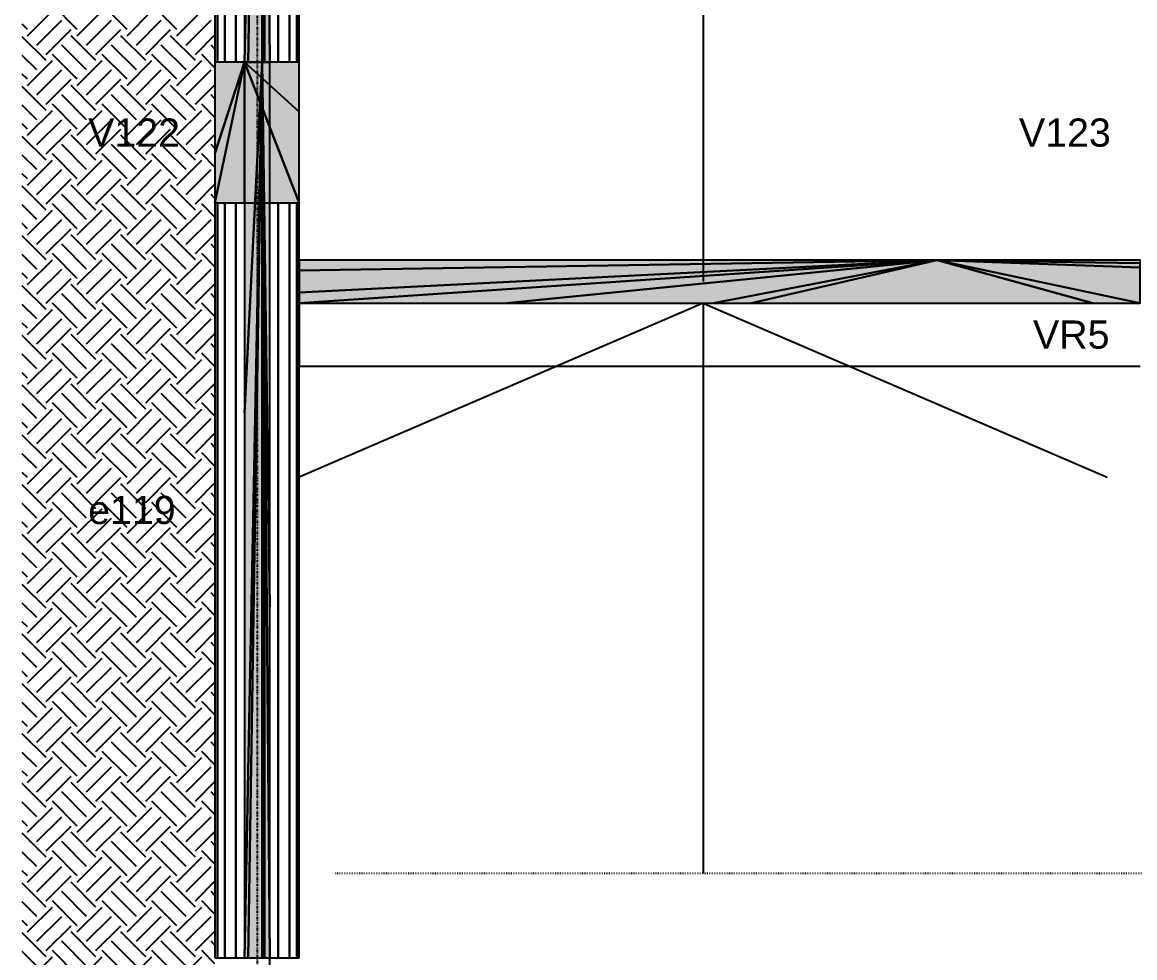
# Model space of a CAD drawing. Extents: x 37185 to 43130, y -8131 to -3926.
# Drawn here: x 38322.4 to 38585.7, y -7660.5 to -7439.1 of the extents above; entities that cross this region are included whole.
import ezdxf

# ---------------------------------------------------------------- set-up
doc = ezdxf.new("R2010")
doc.units = 0
doc.header["$MEASUREMENT"] = 0
doc.linetypes.add('ESTILO_TQS_0002', pattern=[0.4, 0.1, -0.3])
doc.linetypes.add('ESTILO_TQS_0004', pattern=[1.12, 0.5, -0.2, 0.01, -0.2, 0.01, -0.2])
for name, color, linetype in [('47', 15, 'CONTINUOUS'), ('48', 4, 'CONTINUOUS'), ('52', 3, 'CONTINUOUS'), ('67', 7, 'CONTINUOUS'), ('70', 160, 'CONTINUOUS'), ('74', 2, 'CONTINUOUS'), ('96', 252, 'CONTINUOUS')]:
    doc.layers.add(name, color=color, linetype=linetype)
doc.styles.add('TQS_ARIAL', font='arial.ttf')

msp = doc.modelspace()

# ---------------------------------------------------------------- linework, layer by layer
at = {"layer": '47', "linetype": 'Continuous'}
for p, q in [((38335.37, -7440.77), (38329.48, -7434.88)), ((38347.16, -7440.77), (38341.26, -7434.88)), ((38358.94, -7440.77), (38353.05, -7434.88)), ((38323.59, -7442.25), (38329.48, -7436.36)), ((38335.37, -7442.25), (38341.26, -7436.36)), ((38347.16, -7442.25), (38353.05, -7436.36)), ((38358.94, -7442.25), (38364.83, -7436.36)), ((38323.59, -7440.77), (38322.35, -7439.54)), ((38322.35, -7440.53), (38322.35, -7440.53)), ((38325.8, -7444.46), (38331.69, -7438.57)), ((38337.58, -7444.46), (38343.47, -7438.57)), ((38349.37, -7444.46), (38355.26, -7438.57)), ((38361.15, -7444.46), (38367.04, -7438.57)), ((38328.01, -7448.14), (38322.35, -7442.49)), ((38328.01, -7446.67), (38333.9, -7440.77)), ((38339.79, -7448.14), (38333.9, -7442.25)), ((38339.79, -7446.67), (38345.68, -7440.77)), ((38351.58, -7448.14), (38345.68, -7442.25)), ((38351.58, -7446.67), (38357.47, -7440.77)), ((38363.36, -7448.14), (38357.47, -7442.25)), ((38363.36, -7446.67), (38367.98, -7442.04)), ((38367.98, -7440.98), (38367.98, -7440.98)), ((38322.35, -7443.48), (38322.35, -7443.48)), ((38337.58, -7450.35), (38331.69, -7444.46)), ((38349.37, -7450.35), (38343.47, -7444.46)), ((38361.15, -7450.35), (38355.26, -7444.46)), ((38367.98, -7445.4), (38367.04, -7444.46)), ((38325.8, -7450.35), (38322.35, -7446.91)), ((38322.35, -7447.9), (38322.35, -7447.9)), ((38323.59, -7454.03), (38329.48, -7448.14)), ((38335.37, -7452.56), (38329.48, -7446.67)), ((38335.37, -7454.03), (38341.26, -7448.14)), ((38347.16, -7452.56), (38341.26, -7446.67)), ((38347.16, -7454.03), (38353.05, -7448.14)), ((38358.94, -7452.56), (38353.05, -7446.67)), ((38358.94, -7454.03), (38364.83, -7448.14)), ((38367.98, -7449.82), (38364.83, -7446.67)), ((38325.8, -7456.24), (38331.69, -7450.35)), ((38337.58, -7456.24), (38343.47, -7450.35)), ((38349.37, -7456.24), (38355.26, -7450.35)), ((38361.15, -7456.24), (38367.04, -7450.35)), ((38323.59, -7452.56), (38322.35, -7451.33)), ((38322.35, -7452.32), (38322.35, -7452.32)), ((38328.01, -7458.45), (38333.9, -7452.56)), ((38339.79, -7458.45), (38345.68, -7452.56)), ((38351.58, -7458.45), (38357.47, -7452.56)), ((38367.98, -7452.76), (38367.98, -7452.76)), ((38328.01, -7459.93), (38322.35, -7454.27)), ((38322.35, -7455.27), (38322.35, -7455.27)), ((38337.58, -7462.14), (38331.69, -7456.24)), ((38339.79, -7459.93), (38333.9, -7454.03)), ((38349.37, -7462.14), (38343.47, -7456.24)), ((38351.58, -7459.93), (38345.68, -7454.03)), ((38361.15, -7462.14), (38355.26, -7456.24)), ((38363.36, -7459.93), (38357.47, -7454.03)), ((38363.36, -7458.45), (38367.98, -7453.83)), ((38367.98, -7457.18), (38367.04, -7456.24)), ((38325.8, -7462.14), (38322.35, -7458.69)), ((38335.37, -7464.34), (38329.48, -7458.45)), ((38347.16, -7464.34), (38341.26, -7458.45)), ((38358.94, -7464.34), (38353.05, -7458.45)), ((38367.98, -7461.6), (38364.83, -7458.45)), ((38322.35, -7459.69), (38322.35, -7459.69)), ((38323.59, -7465.82), (38329.48, -7459.93)), ((38335.37, -7465.82), (38341.26, -7459.93)), ((38347.16, -7465.82), (38353.05, -7459.93)), ((38358.94, -7465.82), (38364.83, -7459.93)), ((38323.59, -7464.34), (38322.35, -7463.11)), ((38322.35, -7464.11), (38322.35, -7464.11)), ((38325.8, -7468.03), (38331.69, -7462.14)), ((38337.58, -7468.03), (38343.47, -7462.14)), ((38349.37, -7468.03), (38355.26, -7462.14)), ((38361.15, -7468.03), (38367.04, -7462.14)), ((38328.01, -7471.71), (38322.35, -7466.06)), ((38328.01, -7470.24), (38333.9, -7464.34)), ((38339.79, -7471.71), (38333.9, -7465.82)), ((38339.79, -7470.24), (38345.68, -7464.34)), ((38351.58, -7471.71), (38345.68, -7465.82)), ((38351.58, -7470.24), (38357.47, -7464.34)), ((38363.36, -7471.71), (38357.47, -7465.82)), ((38363.36, -7470.24), (38367.98, -7465.61)), ((38367.98, -7464.55), (38367.98, -7464.55)), ((38322.35, -7467.05), (38322.35, -7467.05)), ((38337.58, -7473.92), (38331.69, -7468.03)), ((38349.37, -7473.92), (38343.47, -7468.03)), ((38361.15, -7473.92), (38355.26, -7468.03)), ((38367.98, -7468.97), (38367.04, -7468.03)), ((38325.8, -7473.92), (38322.35, -7470.48)), ((38322.35, -7471.47), (38322.35, -7471.47)), ((38323.59, -7477.6), (38329.48, -7471.71)), ((38335.37, -7476.13), (38329.48, -7470.24)), ((38335.37, -7477.6), (38341.26, -7471.71)), ((38347.16, -7476.13), (38341.26, -7470.24)), ((38347.16, -7477.6), (38353.05, -7471.71)), ((38358.94, -7476.13), (38353.05, -7470.24)), ((38358.94, -7477.6), (38364.83, -7471.71)), ((38367.98, -7473.39), (38364.83, -7470.24)), ((38325.8, -7479.81), (38331.69, -7473.92)), ((38337.58, -7479.81), (38343.47, -7473.92)), ((38349.37, -7479.81), (38355.26, -7473.92)), ((38361.15, -7479.81), (38367.04, -7473.92)), ((38323.59, -7476.13), (38322.35, -7474.9)), ((38322.35, -7475.89), (38322.35, -7475.89)), ((38328.01, -7482.02), (38333.9, -7476.13)), ((38339.79, -7482.02), (38345.68, -7476.13)), ((38351.58, -7482.02), (38357.47, -7476.13)), ((38363.36, -7482.02), (38367.98, -7477.4)), ((38367.98, -7476.33), (38367.98, -7476.33)), ((38328.01, -7483.5), (38322.35, -7477.84)), ((38322.35, -7478.84), (38322.35, -7478.84)), ((38337.58, -7485.71), (38331.69, -7479.81)), ((38339.79, -7483.5), (38333.9, -7477.6)), ((38349.37, -7485.71), (38343.47, -7479.81)), ((38351.58, -7483.5), (38345.68, -7477.6)), ((38361.15, -7485.71), (38355.26, -7479.81)), ((38363.36, -7483.5), (38357.47, -7477.6)), ((38367.98, -7480.75), (38367.04, -7479.81)), ((38325.8, -7485.71), (38322.35, -7482.26)), ((38335.37, -7487.92), (38329.48, -7482.02)), ((38347.16, -7487.92), (38341.26, -7482.02)), ((38358.94, -7487.92), (38353.05, -7482.02)), ((38367.98, -7485.17), (38364.83, -7482.02)), ((38322.35, -7483.26), (38322.35, -7483.26)), ((38323.59, -7489.39), (38329.48, -7483.5)), ((38335.37, -7489.39), (38341.26, -7483.5)), ((38347.16, -7489.39), (38353.05, -7483.5)), ((38358.94, -7489.39), (38364.83, -7483.5)), ((38323.59, -7487.92), (38322.35, -7486.68)), ((38322.35, -7487.68), (38322.35, -7487.68)), ((38325.8, -7491.6), (38331.69, -7485.71)), ((38328.01, -7493.81), (38333.9, -7487.92)), ((38337.58, -7491.6), (38343.47, -7485.71)), ((38339.79, -7493.81), (38345.68, -7487.92)), ((38349.37, -7491.6), (38355.26, -7485.71)), ((38351.58, -7493.81), (38357.47, -7487.92)), ((38361.15, -7491.6), (38367.04, -7485.71)), ((38328.01, -7495.28), (38322.35, -7489.63)), ((38339.79, -7495.28), (38333.9, -7489.39)), ((38351.58, -7495.28), (38345.68, -7489.39)), ((38363.36, -7495.28), (38357.47, -7489.39)), ((38363.36, -7493.81), (38367.98, -7489.18)), ((38367.98, -7488.12), (38367.98, -7488.12)), ((38322.35, -7490.62), (38322.35, -7490.62)), ((38337.58, -7497.49), (38331.69, -7491.6)), ((38349.37, -7497.49), (38343.47, -7491.6)), ((38361.15, -7497.49), (38355.26, -7491.6)), ((38367.98, -7492.54), (38367.04, -7491.6)), ((38325.8, -7497.49), (38322.35, -7494.05)), ((38322.35, -7495.04), (38322.35, -7495.04)), ((38323.59, -7501.17), (38329.48, -7495.28)), ((38335.37, -7499.7), (38329.48, -7493.81)), ((38335.37, -7501.17), (38341.26, -7495.28)), ((38347.16, -7499.7), (38341.26, -7493.81)), ((38347.16, -7501.17), (38353.05, -7495.28)), ((38358.94, -7499.7), (38353.05, -7493.81)), ((38358.94, -7501.17), (38364.83, -7495.28)), ((38367.98, -7496.96), (38364.83, -7493.81)), ((38323.59, -7499.7), (38322.35, -7498.47)), ((38325.8, -7503.38), (38331.69, -7497.49)), ((38337.58, -7503.38), (38343.47, -7497.49)), ((38349.37, -7503.38), (38355.26, -7497.49)), ((38361.15, -7503.38), (38367.04, -7497.49)), ((38322.35, -7499.46), (38322.35, -7499.46)), ((38328.01, -7505.59), (38333.9, -7499.7)), ((38339.79, -7505.59), (38345.68, -7499.7)), ((38351.58, -7505.59), (38357.47, -7499.7)), ((38363.36, -7505.59), (38367.98, -7500.97)), ((38367.98, -7499.9), (38367.98, -7499.9)), ((38328.01, -7507.07), (38322.35, -7501.41)), ((38322.35, -7502.41), (38322.35, -7502.41)), ((38337.58, -7509.28), (38331.69, -7503.38)), ((38339.79, -7507.07), (38333.9, -7501.17)), ((38349.37, -7509.28), (38343.47, -7503.38)), ((38351.58, -7507.07), (38345.68, -7501.17)), ((38361.15, -7509.28), (38355.26, -7503.38)), ((38363.36, -7507.07), (38357.47, -7501.17)), ((38367.98, -7504.32), (38367.04, -7503.38)), ((38325.8, -7509.28), (38322.35, -7505.83)), ((38335.37, -7511.49), (38329.48, -7505.59)), ((38347.16, -7511.49), (38341.26, -7505.59)), ((38358.94, -7511.49), (38353.05, -7505.59)), ((38367.98, -7508.74), (38364.83, -7505.59)), ((38322.35, -7506.83), (38322.35, -7506.83)), ((38323.59, -7512.96), (38329.48, -7507.07)), ((38335.37, -7512.96), (38341.26, -7507.07)), ((38347.16, -7512.96), (38353.05, -7507.07)), ((38358.94, -7512.96), (38364.83, -7507.07)), ((38323.59, -7511.49), (38322.35, -7510.25)), ((38322.35, -7511.25), (38322.35, -7511.25)), ((38325.8, -7515.17), (38331.69, -7509.28)), ((38328.01, -7517.38), (38333.9, -7511.49)), ((38337.58, -7515.17), (38343.47, -7509.28)), ((38339.79, -7517.38), (38345.68, -7511.49)), ((38349.37, -7515.17), (38355.26, -7509.28)), ((38351.58, -7517.38), (38357.47, -7511.49)), ((38361.15, -7515.17), (38367.04, -7509.28)), ((38328.01, -7518.85), (38322.35, -7513.2)), ((38322.35, -7514.19), (38322.35, -7514.19)), ((38339.79, -7518.85), (38333.9, -7512.96)), ((38351.58, -7518.85), (38345.68, -7512.96)), ((38363.36, -7518.85), (38357.47, -7512.96)), ((38363.36, -7517.38), (38367.98, -7512.75)), ((38367.98, -7511.69), (38367.98, -7511.69)), ((38337.58, -7521.06), (38331.69, -7515.17)), ((38349.37, -7521.06), (38343.47, -7515.17)), ((38361.15, -7521.06), (38355.26, -7515.17)), ((38367.98, -7516.11), (38367.04, -7515.17)), ((38325.8, -7521.06), (38322.35, -7517.62)), ((38322.35, -7518.61), (38322.35, -7518.61)), ((38323.59, -7524.74), (38329.48, -7518.85)), ((38335.37, -7523.27), (38329.48, -7517.38)), ((38335.37, -7524.74), (38341.26, -7518.85)), ((38347.16, -7523.27), (38341.26, -7517.38)), ((38347.16, -7524.74), (38353.05, -7518.85)), ((38358.94, -7523.27), (38353.05, -7517.38)), ((38358.94, -7524.74), (38364.83, -7518.85)), ((38367.98, -7520.53), (38364.83, -7517.38)), ((38323.59, -7523.27), (38322.35, -7522.04)), ((38325.8, -7526.95), (38331.69, -7521.06)), ((38337.58, -7526.95), (38343.47, -7521.06)), ((38349.37, -7526.95), (38355.26, -7521.06)), ((38361.15, -7526.95), (38367.04, -7521.06)), ((38322.35, -7523.03), (38322.35, -7523.03)), ((38328.01, -7529.16), (38333.9, -7523.27)), ((38339.79, -7530.64), (38333.9, -7524.74)), ((38339.79, -7529.16), (38345.68, -7523.27)), ((38351.58, -7530.64), (38345.68, -7524.74)), ((38351.58, -7529.16), (38357.47, -7523.27)), ((38363.36, -7530.64), (38357.47, -7524.74)), ((38363.36, -7529.16), (38367.98, -7524.54)), ((38367.98, -7523.47), (38367.98, -7523.47)), ((38328.01, -7530.64), (38322.35, -7524.98)), ((38322.35, -7525.98), (38322.35, -7525.98)), ((38337.58, -7532.85), (38331.69, -7526.95)), ((38349.37, -7532.85), (38343.47, -7526.95)), ((38361.15, -7532.85), (38355.26, -7526.95)), ((38367.98, -7527.89), (38367.04, -7526.95)), ((38325.8, -7532.85), (38322.35, -7529.4)), ((38335.37, -7535.06), (38329.48, -7529.16)), ((38347.16, -7535.06), (38341.26, -7529.16)), ((38358.94, -7535.06), (38353.05, -7529.16)), ((38367.98, -7532.31), (38364.83, -7529.16)), ((38322.35, -7530.4), (38322.35, -7530.4)), ((38323.59, -7536.53), (38329.48, -7530.64)), ((38335.37, -7536.53), (38341.26, -7530.64)), ((38347.16, -7536.53), (38353.05, -7530.64)), ((38358.94, -7536.53), (38364.83, -7530.64)), ((38323.59, -7535.06), (38322.35, -7533.82)), ((38322.35, -7534.82), (38322.35, -7534.82)), ((38325.8, -7538.74), (38331.69, -7532.85)), ((38328.01, -7540.95), (38333.9, -7535.06)), ((38337.58, -7538.74), (38343.47, -7532.85)), ((38339.79, -7540.95), (38345.68, -7535.06)), ((38349.37, -7538.74), (38355.26, -7532.85)), ((38351.58, -7540.95), (38357.47, -7535.06)), ((38361.15, -7538.74), (38367.04, -7532.85)), ((38367.98, -7535.26), (38367.98, -7535.26)), ((38328.01, -7542.42), (38322.35, -7536.77)), ((38322.35, -7537.76), (38322.35, -7537.76)), ((38339.79, -7542.42), (38333.9, -7536.53)), ((38351.58, -7542.42), (38345.68, -7536.53)), ((38363.36, -7542.42), (38357.47, -7536.53)), ((38363.36, -7540.95), (38367.98, -7536.32)), ((38337.58, -7544.63), (38331.69, -7538.74)), ((38349.37, -7544.63), (38343.47, -7538.74)), ((38361.15, -7544.63), (38355.26, -7538.74)), ((38367.98, -7539.68), (38367.04, -7538.74)), ((38325.8, -7544.63), (38322.35, -7541.19)), ((38322.35, -7542.18), (38322.35, -7542.18)), ((38323.59, -7548.31), (38329.48, -7542.42)), ((38335.37, -7546.84), (38329.48, -7540.95)), ((38335.37, -7548.31), (38341.26, -7542.42)), ((38347.16, -7546.84), (38341.26, -7540.95)), ((38347.16, -7548.31), (38353.05, -7542.42)), ((38358.94, -7546.84), (38353.05, -7540.95)), ((38358.94, -7548.31), (38364.83, -7542.42)), ((38367.98, -7544.1), (38364.83, -7540.95)), ((38323.59, -7546.84), (38322.35, -7545.61)), ((38325.8, -7550.52), (38331.69, -7544.63)), ((38337.58, -7550.52), (38343.47, -7544.63)), ((38349.37, -7550.52), (38355.26, -7544.63)), ((38361.15, -7550.52), (38367.04, -7544.63)), ((38322.35, -7546.6), (38322.35, -7546.6)), ((38328.01, -7552.73), (38333.9, -7546.84)), ((38339.79, -7554.21), (38333.9, -7548.31)), ((38339.79, -7552.73), (38345.68, -7546.84)), ((38351.58, -7554.21), (38345.68, -7548.31)), ((38351.58, -7552.73), (38357.47, -7546.84)), ((38363.36, -7554.21), (38357.47, -7548.31)), ((38363.36, -7552.73), (38367.98, -7548.11)), ((38367.98, -7547.04), (38367.98, -7547.04)), ((38328.01, -7554.21), (38322.35, -7548.55)), ((38322.35, -7549.55), (38322.35, -7549.55)), ((38337.58, -7556.42), (38331.69, -7550.52)), ((38349.37, -7556.42), (38343.47, -7550.52)), ((38361.15, -7556.42), (38355.26, -7550.52)), ((38367.98, -7551.46), (38367.04, -7550.52)), ((38325.8, -7556.42), (38322.35, -7552.97)), ((38335.37, -7558.63), (38329.48, -7552.73)), ((38347.16, -7558.63), (38341.26, -7552.73)), ((38358.94, -7558.63), (38353.05, -7552.73)), ((38367.98, -7555.88), (38364.83, -7552.73)), ((38322.35, -7553.97), (38322.35, -7553.97)), ((38323.59, -7560.1), (38329.48, -7554.21)), ((38325.8, -7562.31), (38331.69, -7556.42)), ((38335.37, -7560.1), (38341.26, -7554.21)), ((38337.58, -7562.31), (38343.47, -7556.42)), ((38347.16, -7560.1), (38353.05, -7554.21)), ((38349.37, -7562.31), (38355.26, -7556.42)), ((38358.94, -7560.1), (38364.83, -7554.21)), ((38361.15, -7562.31), (38367.04, -7556.42)), ((38323.59, -7558.63), (38322.35, -7557.39)), ((38322.35, -7558.39), (38322.35, -7558.39)), ((38328.01, -7564.52), (38333.9, -7558.63)), ((38339.79, -7564.52), (38345.68, -7558.63)), ((38351.58, -7564.52), (38357.47, -7558.63)), ((38367.98, -7558.83), (38367.98, -7558.83)), ((38328.01, -7565.99), (38322.35, -7560.34)), ((38322.35, -7561.33), (38322.35, -7561.33)), ((38339.79, -7565.99), (38333.9, -7560.1)), ((38351.58, -7565.99), (38345.68, -7560.1)), ((38363.36, -7565.99), (38357.47, -7560.1)), ((38363.36, -7564.52), (38367.98, -7559.9)), ((38337.58, -7568.2), (38331.69, -7562.31)), ((38349.37, -7568.2), (38343.47, -7562.31)), ((38361.15, -7568.2), (38355.26, -7562.31)), ((38367.98, -7563.25), (38367.04, -7562.31)), ((38325.8, -7568.2), (38322.35, -7564.76)), ((38322.35, -7565.75), (38322.35, -7565.75)), ((38323.59, -7571.88), (38329.48, -7565.99)), ((38335.37, -7570.41), (38329.48, -7564.52)), ((38335.37, -7571.88), (38341.26, -7565.99)), ((38347.16, -7570.41), (38341.26, -7564.52)), ((38347.16, -7571.88), (38353.05, -7565.99)), ((38358.94, -7570.41), (38353.05, -7564.52)), ((38358.94, -7571.88), (38364.83, -7565.99)), ((38367.98, -7567.67), (38364.83, -7564.52)), ((38323.59, -7570.41), (38322.35, -7569.18)), ((38325.8, -7574.09), (38331.69, -7568.2)), ((38337.58, -7574.09), (38343.47, -7568.2)), ((38349.37, -7574.09), (38355.26, -7568.2)), ((38361.15, -7574.09), (38367.04, -7568.2)), ((38322.35, -7570.17), (38322.35, -7570.17)), ((38328.01, -7577.78), (38322.35, -7572.12)), ((38328.01, -7576.3), (38333.9, -7570.41)), ((38339.79, -7577.78), (38333.9, -7571.88)), ((38339.79, -7576.3), (38345.68, -7570.41)), ((38351.58, -7577.78), (38345.68, -7571.88)), ((38351.58, -7576.3), (38357.47, -7570.41)), ((38363.36, -7577.78), (38357.47, -7571.88)), ((38363.36, -7576.3), (38367.98, -7571.68)), ((38367.98, -7570.61), (38367.98, -7570.61)), ((38322.35, -7573.12), (38322.35, -7573.12)), ((38337.58, -7579.99), (38331.69, -7574.09)), ((38349.37, -7579.99), (38343.47, -7574.09)), ((38361.15, -7579.99), (38355.26, -7574.09)), ((38367.98, -7575.03), (38367.04, -7574.09)), ((38325.8, -7579.99), (38322.35, -7576.54)), ((38335.37, -7582.2), (38329.48, -7576.3)), ((38347.16, -7582.2), (38341.26, -7576.3)), ((38358.94, -7582.2), (38353.05, -7576.3)), ((38367.98, -7579.45), (38364.83, -7576.3)), ((38322.35, -7577.54), (38322.35, -7577.54)), ((38323.59, -7583.67), (38329.48, -7577.78)), ((38325.8, -7585.88), (38331.69, -7579.99)), ((38335.37, -7583.67), (38341.26, -7577.78)), ((38337.58, -7585.88), (38343.47, -7579.99)), ((38347.16, -7583.67), (38353.05, -7577.78)), ((38349.37, -7585.88), (38355.26, -7579.99)), ((38358.94, -7583.67), (38364.83, -7577.78)), ((38361.15, -7585.88), (38367.04, -7579.99)), ((38323.59, -7582.2), (38322.35, -7580.96)), ((38322.35, -7581.96), (38322.35, -7581.96)), ((38328.01, -7588.09), (38333.9, -7582.2)), ((38339.79, -7588.09), (38345.68, -7582.2)), ((38351.58, -7588.09), (38357.47, -7582.2)), ((38367.98, -7582.4), (38367.98, -7582.4)), ((38328.01, -7589.56), (38322.35, -7583.91)), ((38322.35, -7584.9), (38322.35, -7584.9)), ((38339.79, -7589.56), (38333.9, -7583.67)), ((38351.58, -7589.56), (38345.68, -7583.67)), ((38363.36, -7589.56), (38357.47, -7583.67)), ((38363.36, -7588.09), (38367.98, -7583.47)), ((38337.58, -7591.77), (38331.69, -7585.88)), ((38349.37, -7591.77), (38343.47, -7585.88)), ((38361.15, -7591.77), (38355.26, -7585.88)), ((38367.98, -7586.82), (38367.04, -7585.88)), ((38325.8, -7591.77), (38322.35, -7588.33)), ((38322.35, -7589.32), (38322.35, -7589.32)), ((38323.59, -7595.45), (38329.48, -7589.56)), ((38335.37, -7593.98), (38329.48, -7588.09)), ((38335.37, -7595.45), (38341.26, -7589.56)), ((38347.16, -7593.98), (38341.26, -7588.09)), ((38347.16, -7595.45), (38353.05, -7589.56)), ((38358.94, -7593.98), (38353.05, -7588.09)), ((38358.94, -7595.45), (38364.83, -7589.56)), ((38367.98, -7591.24), (38364.83, -7588.09)), ((38323.59, -7593.98), (38322.35, -7592.75)), ((38325.8, -7597.66), (38331.69, -7591.77)), ((38337.58, -7597.66), (38343.47, -7591.77)), ((38349.37, -7597.66), (38355.26, -7591.77)), ((38361.15, -7597.66), (38367.04, -7591.77)), ((38322.35, -7593.74), (38322.35, -7593.74)), ((38328.01, -7601.35), (38322.35, -7595.69)), ((38328.01, -7599.87), (38333.9, -7593.98)), ((38339.79, -7601.35), (38333.9, -7595.45)), ((38339.79, -7599.87), (38345.68, -7593.98)), ((38351.58, -7601.35), (38345.68, -7595.45)), ((38351.58, -7599.87), (38357.47, -7593.98)), ((38363.36, -7601.35), (38357.47, -7595.45)), ((38363.36, -7599.87), (38367.98, -7595.25)), ((38367.98, -7594.19), (38367.98, -7594.19)), ((38322.35, -7596.69), (38322.35, -7596.69)), ((38337.58, -7603.56), (38331.69, -7597.66)), ((38349.37, -7603.56), (38343.47, -7597.66)), ((38361.15, -7603.56), (38355.26, -7597.66)), ((38367.98, -7598.6), (38367.04, -7597.66)), ((38325.8, -7603.56), (38322.35, -7600.11)), ((38322.35, -7601.11), (38322.35, -7601.11)), ((38335.37, -7605.77), (38329.48, -7599.87)), ((38347.16, -7605.77), (38341.26, -7599.87)), ((38358.94, -7605.77), (38353.05, -7599.87)), ((38367.98, -7603.02), (38364.83, -7599.87)), ((38323.59, -7607.24), (38329.48, -7601.35)), ((38325.8, -7609.45), (38331.69, -7603.56)), ((38335.37, -7607.24), (38341.26, -7601.35)), ((38337.58, -7609.45), (38343.47, -7603.56)), ((38347.16, -7607.24), (38353.05, -7601.35)), ((38349.37, -7609.45), (38355.26, -7603.56)), ((38358.94, -7607.24), (38364.83, -7601.35)), ((38361.15, -7609.45), (38367.04, -7603.56)), ((38323.59, -7605.77), (38322.35, -7604.53)), ((38322.35, -7605.53), (38322.35, -7605.53)), ((38328.01, -7611.66), (38333.9, -7605.77)), ((38339.79, -7611.66), (38345.68, -7605.77)), ((38351.58, -7611.66), (38357.47, -7605.77)), ((38367.98, -7605.97), (38367.98, -7605.97)), ((38328.01, -7613.13), (38322.35, -7607.48)), ((38322.35, -7608.47), (38322.35, -7608.47)), ((38339.79, -7613.13), (38333.9, -7607.24)), ((38351.58, -7613.13), (38345.68, -7607.24)), ((38363.36, -7613.13), (38357.47, -7607.24)), ((38363.36, -7611.66), (38367.98, -7607.04)), ((38335.37, -7617.55), (38329.48, -7611.66)), ((38337.58, -7615.34), (38331.69, -7609.45)), ((38347.16, -7617.55), (38341.26, -7611.66)), ((38349.37, -7615.34), (38343.47, -7609.45)), ((38358.94, -7617.55), (38353.05, -7611.66)), ((38361.15, -7615.34), (38355.26, -7609.45)), ((38367.98, -7614.81), (38364.83, -7611.66)), ((38367.98, -7610.39), (38367.04, -7609.45)), ((38325.8, -7615.34), (38322.35, -7611.9)), ((38322.35, -7612.89), (38322.35, -7612.89)), ((38323.59, -7619.02), (38329.48, -7613.13)), ((38335.37, -7619.02), (38341.26, -7613.13)), ((38347.16, -7619.02), (38353.05, -7613.13)), ((38358.94, -7619.02), (38364.83, -7613.13)), ((38323.59, -7617.55), (38322.35, -7616.32)), ((38325.8, -7621.23), (38331.69, -7615.34)), ((38337.58, -7621.23), (38343.47, -7615.34)), ((38349.37, -7621.23), (38355.26, -7615.34)), ((38361.15, -7621.23), (38367.04, -7615.34)), ((38322.35, -7617.31), (38322.35, -7617.31)), ((38328.01, -7624.92), (38322.35, -7619.26)), ((38328.01, -7623.44), (38333.9, -7617.55)), ((38339.79, -7624.92), (38333.9, -7619.02)), ((38339.79, -7623.44), (38345.68, -7617.55)), ((38351.58, -7624.92), (38345.68, -7619.02)), ((38351.58, -7623.44), (38357.47, -7617.55)), ((38363.36, -7624.92), (38357.47, -7619.02)), ((38363.36, -7623.44), (38367.98, -7618.82)), ((38367.98, -7617.76), (38367.98, -7617.76)), ((38322.35, -7620.26), (38322.35, -7620.26)), ((38337.58, -7627.13), (38331.69, -7621.23)), ((38349.37, -7627.13), (38343.47, -7621.23)), ((38361.15, -7627.13), (38355.26, -7621.23)), ((38367.98, -7622.17), (38367.04, -7621.23)), ((38325.8, -7627.13), (38322.35, -7623.68)), ((38322.35, -7624.68), (38322.35, -7624.68)), ((38335.37, -7629.34), (38329.48, -7623.44)), ((38347.16, -7629.34), (38341.26, -7623.44)), ((38358.94, -7629.34), (38353.05, -7623.44)), ((38367.98, -7626.59), (38364.83, -7623.44)), ((38323.59, -7630.81), (38329.48, -7624.92)), ((38325.8, -7633.02), (38331.69, -7627.13)), ((38335.37, -7630.81), (38341.26, -7624.92)), ((38337.58, -7633.02), (38343.47, -7627.13)), ((38347.16, -7630.81), (38353.05, -7624.92)), ((38349.37, -7633.02), (38355.26, -7627.13)), ((38358.94, -7630.81), (38364.83, -7624.92)), ((38361.15, -7633.02), (38367.04, -7627.13)), ((38323.59, -7629.34), (38322.35, -7628.1)), ((38322.35, -7629.1), (38322.35, -7629.1)), ((38328.01, -7635.23), (38333.9, -7629.34)), ((38339.79, -7635.23), (38345.68, -7629.34)), ((38351.58, -7635.23), (38357.47, -7629.34)), ((38367.98, -7629.54), (38367.98, -7629.54)), ((38328.01, -7636.7), (38322.35, -7631.05)), ((38322.35, -7632.04), (38322.35, -7632.04)), ((38339.79, -7636.7), (38333.9, -7630.81)), ((38351.58, -7636.7), (38345.68, -7630.81)), ((38363.36, -7636.7), (38357.47, -7630.81)), ((38363.36, -7635.23), (38367.98, -7630.61)), ((38335.37, -7641.12), (38329.48, -7635.23)), ((38337.58, -7638.91), (38331.69, -7633.02)), ((38347.16, -7641.12), (38341.26, -7635.23)), ((38349.37, -7638.91), (38343.47, -7633.02)), ((38358.94, -7641.12), (38353.05, -7635.23)), ((38361.15, -7638.91), (38355.26, -7633.02)), ((38367.98, -7638.38), (38364.83, -7635.23)), ((38367.98, -7633.96), (38367.04, -7633.02)), ((38325.8, -7638.91), (38322.35, -7635.47)), ((38322.35, -7636.46), (38322.35, -7636.46)), ((38323.59, -7642.59), (38329.48, -7636.7)), ((38335.37, -7642.59), (38341.26, -7636.7)), ((38347.16, -7642.59), (38353.05, -7636.7)), ((38358.94, -7642.59), (38364.83, -7636.7)), ((38323.59, -7641.12), (38322.35, -7639.89)), ((38325.8, -7644.8), (38331.69, -7638.91)), ((38337.58, -7644.8), (38343.47, -7638.91)), ((38349.37, -7644.8), (38355.26, -7638.91)), ((38361.15, -7644.8), (38367.04, -7638.91)), ((38322.35, -7640.88), (38322.35, -7640.88)), ((38328.01, -7648.49), (38322.35, -7642.83)), ((38328.01, -7647.01), (38333.9, -7641.12)), ((38339.79, -7648.49), (38333.9, -7642.59)), ((38339.79, -7647.01), (38345.68, -7641.12)), ((38351.58, -7648.49), (38345.68, -7642.59)), ((38351.58, -7647.01), (38357.47, -7641.12)), ((38363.36, -7648.49), (38357.47, -7642.59)), ((38363.36, -7647.01), (38367.98, -7642.39)), ((38367.98, -7641.33), (38367.98, -7641.33)), ((38322.35, -7643.83), (38322.35, -7643.83)), ((38337.58, -7650.7), (38331.69, -7644.8)), ((38349.37, -7650.7), (38343.47, -7644.8)), ((38361.15, -7650.7), (38355.26, -7644.8)), ((38367.98, -7645.75), (38367.04, -7644.8)), ((38325.8, -7650.7), (38322.35, -7647.25)), ((38322.35, -7648.25), (38322.35, -7648.25)), ((38323.59, -7654.38), (38329.48, -7648.49)), ((38335.37, -7652.91), (38329.48, -7647.01)), ((38335.37, -7654.38), (38341.26, -7648.49)), ((38347.16, -7652.91), (38341.26, -7647.01)), ((38347.16, -7654.38), (38353.05, -7648.49)), ((38358.94, -7652.91), (38353.05, -7647.01)), ((38358.94, -7654.38), (38364.83, -7648.49)), ((38367.98, -7650.16), (38364.83, -7647.01)), ((38325.8, -7656.59), (38331.69, -7650.7)), ((38337.58, -7656.59), (38343.47, -7650.7)), ((38349.37, -7656.59), (38355.26, -7650.7)), ((38361.15, -7656.59), (38367.04, -7650.7)), ((38323.59, -7652.91), (38322.35, -7651.67)), ((38322.35, -7652.67), (38322.35, -7652.67)), ((38328.01, -7658.8), (38333.9, -7652.91)), ((38339.79, -7658.8), (38345.68, -7652.91)), ((38351.58, -7658.8), (38357.47, -7652.91)), ((38367.98, -7653.11), (38367.98, -7653.11)), ((38328.01, -7660.27), (38322.35, -7654.62)), ((38322.35, -7655.61), (38322.35, -7655.61)), ((38339.79, -7660.27), (38333.9, -7654.38)), ((38351.58, -7660.27), (38345.68, -7654.38)), ((38363.36, -7660.27), (38357.47, -7654.38)), ((38363.36, -7658.8), (38367.98, -7654.18)), ((38325.8, -7662.48), (38322.35, -7659.04)), ((38335.37, -7664.69), (38329.48, -7658.8)), ((38337.58, -7662.48), (38331.69, -7656.59)), ((38347.16, -7664.69), (38341.26, -7658.8)), ((38349.37, -7662.48), (38343.47, -7656.59)), ((38358.94, -7664.69), (38353.05, -7658.8)), ((38361.15, -7662.48), (38355.26, -7656.59)), ((38367.98, -7661.95), (38364.83, -7658.8)), ((38367.98, -7657.53), (38367.04, -7656.59)), ((38322.35, -7660.03), (38322.35, -7660.03)), ((38323.59, -7666.17), (38329.48, -7660.27)), ((38335.37, -7666.17), (38341.26, -7660.27)), ((38347.16, -7666.17), (38353.05, -7660.27)), ((38358.94, -7666.17), (38364.83, -7660.27))]:
    msp.add_line(p, q, dxfattribs=at)
at = {"layer": '48', "linetype": 'Continuous'}
for p, q in [((38367.95, -7289.84), (38367.95, -7448.5)), ((38368.55, -7448.5), (38368.55, -7289.84)), ((38368.55, -7289.84), (38368.55, -7448.5)), ((38370.29, -7448.5), (38370.29, -7289.84)), ((38370.29, -7289.84), (38370.29, -7448.5)), ((38372.95, -7448.5), (38372.95, -7289.84)), ((38372.95, -7289.84), (38372.95, -7448.5)), ((38382.95, -7448.5), (38382.95, -7289.84)), ((38382.95, -7289.84), (38382.95, -7448.5)), ((38385.61, -7448.5), (38385.61, -7289.84)), ((38385.61, -7289.84), (38385.61, -7448.5)), ((38387.35, -7448.5), (38387.35, -7289.84)), ((38387.35, -7289.84), (38387.35, -7448.5)), ((38387.95, -7448.5), (38387.95, -7289.84)), ((38379.69, -7448.5), (38379.69, -7291.84)), ((38379.69, -7291.84), (38379.69, -7448.5)), ((38367.95, -7448.5), (38367.95, -7660.5)), ((38387.95, -7481.8), (38387.95, -7460.23)), ((38368.55, -7660.5), (38368.55, -7481.83)), ((38368.55, -7481.83), (38368.55, -7660.5)), ((38370.29, -7660.5), (38370.29, -7481.83)), ((38370.29, -7481.83), (38370.29, -7660.5)), ((38372.95, -7660.5), (38372.95, -7481.83)), ((38372.95, -7481.83), (38372.95, -7660.5)), ((38382.95, -7660.5), (38382.95, -7481.83)), ((38382.95, -7481.83), (38382.95, -7660.5)), ((38385.61, -7660.5), (38385.61, -7481.83)), ((38385.61, -7481.83), (38385.61, -7660.5)), ((38387.35, -7660.5), (38387.35, -7481.83)), ((38387.35, -7481.83), (38387.35, -7660.5)), ((38387.95, -7481.83), (38387.95, -7481.8)), ((38387.95, -7660.5), (38387.95, -7481.83)), ((38379.69, -7660.5), (38379.69, -7487.52)), ((38379.69, -7487.52), (38379.69, -7660.5)), ((38387.95, -7505.54), (38387.95, -7520.43)), ((38387.95, -7520.43), (38452.35, -7520.43)), ((38452.35, -7520.43), (38516.84, -7520.43)), ((38516.84, -7520.43), (38528.59, -7520.43)), ((38528.59, -7520.43), (38586.99, -7520.43)), ((38367.95, -7660.5), (38368.55, -7660.5)), ((38368.55, -7660.5), (38370.29, -7660.5)), ((38370.29, -7660.5), (38372.95, -7660.5)), ((38372.95, -7660.5), (38374.94, -7660.5)), ((38380.96, -7660.5), (38382.95, -7660.5)), ((38382.95, -7660.5), (38385.61, -7660.5)), ((38385.61, -7660.5), (38387.35, -7660.5)), ((38387.35, -7660.5), (38387.95, -7660.5))]:
    msp.add_line(p, q, dxfattribs=at)
for points in [[(38483.58, -7311.77), (38483.58, -7500.44)], [(38483.58, -7505.54), (38387.95, -7546.77)], [(38483.58, -7505.54), (38483.58, -7640.5)], [(38483.58, -7505.54), (38579.22, -7546.77)]]:
    msp.add_lwpolyline(points, dxfattribs=at)
at = {"layer": '52', "linetype": 'Continuous'}
for points in [[(38380.96, -7481.83), (38380.96, -7474.76), (38380.96, -7470.19), (38380.96, -7463.87), (38380.96, -7453.91), (38380.96, -7448.5), (38380.96, -7373.31), (38380.96, -7331.7), (38380.96, -7289.84), (38380.96, -7288.89), (38380.96, -7282.76), (38380.96, -7256.5), (38380.96, -7171.65), (38380.96, -7124.69), (38380.96, -7096.5), (38380.96, -7094.9), (38380.96, -7084.48), (38380.96, -7039.84)], [(38374.94, -7256.5), (38374.94, -7257.45), (38374.94, -7263.58), (38374.94, -7289.84), (38374.94, -7331.7), (38374.94, -7373.31), (38374.94, -7448.5), (38374.94, -7448.66), (38374.94, -7448.75), (38374.94, -7455.58), (38374.94, -7460.14), (38374.94, -7481.83)], [(38374.94, -7448.5), (38374.12, -7448.5), (38372.95, -7448.5), (38370.88, -7448.5), (38370.29, -7448.5), (38368.71, -7448.5), (38368.55, -7448.5), (38367.95, -7448.5)], [(38367.95, -7448.5), (38367.95, -7470.1), (38367.95, -7481.83)], [(38387.95, -7448.5), (38387.35, -7448.5), (38387.19, -7448.5), (38385.61, -7448.5), (38385.02, -7448.5), (38382.95, -7448.5), (38381.78, -7448.5), (38380.96, -7448.5)], [(38387.95, -7481.83), (38387.95, -7460.23), (38387.95, -7448.5)], [(38367.95, -7481.83), (38368.04, -7481.83), (38368.55, -7481.83), (38368.71, -7481.83), (38368.83, -7481.83), (38370.29, -7481.83), (38370.71, -7481.83), (38370.88, -7481.83), (38372.95, -7481.83), (38373.46, -7481.83), (38374.12, -7481.83), (38374.94, -7481.83), (38374.99, -7481.83), (38376.21, -7481.83), (38376.76, -7481.83), (38377.45, -7481.83), (38377.95, -7481.83), (38378.47, -7481.83), (38378.61, -7481.83), (38379.13, -7481.83), (38379.42, -7481.83), (38379.61, -7481.83), (38379.69, -7481.83), (38380.2, -7481.83), (38380.96, -7481.83), (38381.78, -7481.83), (38382.95, -7481.83), (38383.37, -7481.83), (38385.02, -7481.83), (38385.61, -7481.83), (38385.88, -7481.83), (38387.19, -7481.83), (38387.35, -7481.83), (38387.44, -7481.83), (38387.95, -7481.83)], [(38374.94, -7481.83), (38374.94, -7531.53), (38374.94, -7577.47), (38374.94, -7660.5)], [(38380.96, -7733.84), (38380.96, -7713.84), (38380.96, -7712.95), (38380.96, -7712.33), (38380.96, -7702.52), (38380.96, -7701.39), (38380.96, -7680.5), (38380.96, -7672.67), (38380.96, -7668.34), (38380.96, -7660.5), (38380.96, -7577.47), (38380.96, -7531.53), (38380.96, -7481.83)], [(38586.99, -7495.34), (38538.99, -7495.34), (38387.95, -7495.34)], [(38387.95, -7495.34), (38387.95, -7497.79), (38387.95, -7503.04), (38387.95, -7505.54)], [(38387.95, -7505.54), (38436.92, -7505.54), (38485.95, -7505.54), (38494.89, -7505.54), (38575.79, -7505.54), (38586.99, -7505.54)], [(38374.94, -7660.5), (38375.82, -7660.5), (38376.21, -7660.5)], [(38376.21, -7660.5), (38379.13, -7660.5)]]:
    msp.add_lwpolyline(points, dxfattribs=at)
at = {"layer": '67', "linetype": 'ESTILO_TQS_0002'}
msp.add_line((38396.54, -7640.5), (40376.85, -7640.5), dxfattribs=at)
at = {"layer": '70', "linetype": 'ESTILO_TQS_0004'}
msp.add_line((38377.95, -6931.88), (38377.95, -7787.17), dxfattribs=at)
at = {"layer": '96', "linetype": 'Continuous'}
for points in [[(38379.13, -7256.5), (38374.94, -7331.7), (38374.94, -7448.5), (38379.13, -7256.5)], [(38379.13, -7256.5), (38374.94, -7448.5), (38375.82, -7448.5), (38379.13, -7256.5)], [(38379.13, -7256.5), (38375.82, -7448.5), (38379.13, -7448.5), (38379.13, -7256.5)], [(38379.13, -7256.5), (38379.13, -7448.5), (38380.96, -7448.5), (38379.13, -7256.5)], [(38379.13, -7256.5), (38380.96, -7448.5), (38380.96, -7373.31), (38379.13, -7256.5)], [(38374.99, -7448.5), (38367.95, -7448.5), (38367.95, -7470.1), (38374.99, -7448.5)], [(38374.99, -7448.5), (38367.95, -7470.1), (38367.95, -7481.83), (38374.99, -7448.5)], [(38374.99, -7448.5), (38367.95, -7481.83), (38374.99, -7481.83), (38374.99, -7448.5)], [(38379.13, -7448.5), (38374.94, -7448.5), (38374.94, -7531.53), (38379.13, -7448.5)], [(38379.13, -7448.5), (38374.94, -7531.53), (38374.94, -7660.5), (38379.13, -7448.5)], [(38379.13, -7448.5), (38374.94, -7660.5), (38375.82, -7660.5), (38379.13, -7448.5)], [(38374.99, -7448.5), (38374.99, -7481.83), (38387.95, -7481.83), (38374.99, -7448.5)], [(38374.99, -7448.5), (38387.95, -7481.83), (38387.95, -7460.23), (38374.99, -7448.5)], [(38374.99, -7448.5), (38387.95, -7460.23), (38387.95, -7448.5), (38374.99, -7448.5)], [(38379.13, -7448.5), (38375.82, -7660.5), (38379.13, -7660.5), (38379.13, -7448.5)], [(38379.13, -7448.5), (38379.13, -7660.5), (38380.96, -7660.5), (38379.13, -7448.5)], [(38379.13, -7448.5), (38380.96, -7660.5), (38380.96, -7577.47), (38379.13, -7448.5)], [(38379.13, -7448.5), (38380.96, -7577.47), (38380.96, -7448.5), (38379.13, -7448.5)], [(38538.99, -7495.34), (38387.95, -7495.34), (38387.95, -7497.79), (38538.99, -7495.34)], [(38538.99, -7495.34), (38387.95, -7497.79), (38387.95, -7503.04), (38538.99, -7495.34)], [(38538.99, -7495.34), (38387.95, -7503.04), (38387.95, -7505.54), (38538.99, -7495.34)], [(38538.99, -7495.34), (38387.95, -7505.54), (38436.92, -7505.54), (38538.99, -7495.34)], [(38538.99, -7495.34), (38436.92, -7505.54), (38485.95, -7505.54), (38538.99, -7495.34)], [(38538.99, -7495.34), (38485.95, -7505.54), (38494.89, -7505.54), (38538.99, -7495.34)], [(38538.99, -7495.34), (38494.89, -7505.54), (38575.79, -7505.54), (38538.99, -7495.34)], [(38538.99, -7495.34), (38575.79, -7505.54), (38586.99, -7505.54), (38538.99, -7495.34)], [(38538.99, -7495.34), (38586.99, -7505.54), (38586.99, -7497.12), (38538.99, -7495.34)], [(38538.99, -7495.34), (38586.99, -7497.12), (38586.99, -7496.07), (38538.99, -7495.34)], [(38538.99, -7495.34), (38586.99, -7496.07), (38586.99, -7495.34), (38538.99, -7495.34)]]:
    msp.add_lwpolyline(points, dxfattribs=at)
for points in [[(38379.13, -7256.5), (38374.94, -7331.7), (38374.94, -7448.5)], [(38379.13, -7256.5), (38374.94, -7448.5), (38379.13, -7256.5)], [(38379.13, -7256.5), (38374.94, -7448.5), (38375.82, -7448.5)], [(38379.13, -7256.5), (38375.82, -7448.5), (38379.13, -7256.5)], [(38379.13, -7256.5), (38375.82, -7448.5), (38379.13, -7448.5)], [(38379.13, -7256.5), (38379.13, -7448.5), (38379.13, -7256.5)], [(38379.13, -7256.5), (38379.13, -7448.5), (38380.96, -7448.5)], [(38379.13, -7256.5), (38380.96, -7448.5), (38379.13, -7256.5)], [(38379.13, -7256.5), (38380.96, -7448.5), (38380.96, -7373.31)], [(38374.99, -7448.5), (38367.95, -7448.5), (38367.95, -7470.1)], [(38374.99, -7448.5), (38367.95, -7470.1), (38374.99, -7448.5)], [(38374.99, -7448.5), (38367.95, -7470.1), (38367.95, -7481.83)], [(38374.99, -7448.5), (38367.95, -7481.83), (38374.99, -7448.5)], [(38374.99, -7448.5), (38367.95, -7481.83), (38374.99, -7481.83)], [(38379.13, -7448.5), (38374.94, -7448.5), (38374.94, -7531.53)], [(38379.13, -7448.5), (38374.94, -7531.53), (38379.13, -7448.5)], [(38379.13, -7448.5), (38374.94, -7531.53), (38374.94, -7660.5)], [(38379.13, -7448.5), (38374.94, -7660.5), (38379.13, -7448.5)], [(38379.13, -7448.5), (38374.94, -7660.5), (38375.82, -7660.5)], [(38374.99, -7448.5), (38374.99, -7481.83), (38374.99, -7448.5)], [(38374.99, -7448.5), (38374.99, -7481.83), (38387.95, -7481.83)], [(38374.99, -7448.5), (38387.95, -7481.83), (38374.99, -7448.5)], [(38374.99, -7448.5), (38387.95, -7481.83), (38387.95, -7460.23)], [(38374.99, -7448.5), (38387.95, -7460.23), (38374.99, -7448.5)], [(38374.99, -7448.5), (38387.95, -7460.23), (38387.95, -7448.5)], [(38374.99, -7448.5), (38387.95, -7448.5), (38374.99, -7448.5)], [(38379.13, -7448.5), (38375.82, -7660.5), (38379.13, -7448.5)], [(38379.13, -7448.5), (38375.82, -7660.5), (38379.13, -7660.5)], [(38379.13, -7448.5), (38379.13, -7660.5), (38379.13, -7448.5)], [(38379.13, -7448.5), (38379.13, -7660.5), (38380.96, -7660.5)], [(38379.13, -7448.5), (38380.96, -7660.5), (38379.13, -7448.5)], [(38379.13, -7448.5), (38380.96, -7660.5), (38380.96, -7577.47)], [(38379.13, -7448.5), (38380.96, -7577.47), (38379.13, -7448.5)], [(38379.13, -7448.5), (38380.96, -7577.47), (38380.96, -7448.5)], [(38379.13, -7448.5), (38380.96, -7448.5), (38379.13, -7448.5)], [(38538.99, -7495.34), (38387.95, -7495.34), (38387.95, -7497.79)], [(38538.99, -7495.34), (38387.95, -7497.79), (38538.99, -7495.34)], [(38538.99, -7495.34), (38387.95, -7497.79), (38387.95, -7503.04)], [(38538.99, -7495.34), (38387.95, -7503.04), (38538.99, -7495.34)], [(38538.99, -7495.34), (38387.95, -7503.04), (38387.95, -7505.54)], [(38538.99, -7495.34), (38387.95, -7505.54), (38538.99, -7495.34)], [(38538.99, -7495.34), (38387.95, -7505.54), (38436.92, -7505.54)], [(38538.99, -7495.34), (38436.92, -7505.54), (38538.99, -7495.34)], [(38538.99, -7495.34), (38436.92, -7505.54), (38485.95, -7505.54)], [(38538.99, -7495.34), (38485.95, -7505.54), (38538.99, -7495.34)], [(38538.99, -7495.34), (38485.95, -7505.54), (38494.89, -7505.54)], [(38538.99, -7495.34), (38494.89, -7505.54), (38538.99, -7495.34)], [(38538.99, -7495.34), (38494.89, -7505.54), (38575.79, -7505.54)], [(38538.99, -7495.34), (38575.79, -7505.54), (38538.99, -7495.34)], [(38538.99, -7495.34), (38575.79, -7505.54), (38586.99, -7505.54)], [(38538.99, -7495.34), (38586.99, -7505.54), (38538.99, -7495.34)], [(38538.99, -7495.34), (38586.99, -7505.54), (38586.99, -7497.12)], [(38538.99, -7495.34), (38586.99, -7497.12), (38538.99, -7495.34)], [(38538.99, -7495.34), (38586.99, -7497.12), (38586.99, -7496.07)], [(38538.99, -7495.34), (38586.99, -7496.07), (38538.99, -7495.34)], [(38538.99, -7495.34), (38586.99, -7496.07), (38586.99, -7495.34)], [(38538.99, -7495.34), (38586.99, -7495.34), (38538.99, -7495.34)]]:
    msp.add_solid(points, dxfattribs=at)

# ---------------------------------------------------------------- texts
at = {"layer": '74', "linetype": 'Continuous', "style": 'TQS_ARIAL'}
for s, p in [('V122', (38337.95, -7468.5)), ('V123', (38558.32, -7468.5)), ('VR5', (38561.65, -7516.32)), ('e119', (38337.95, -7557.83))]:
    msp.add_text(s, height=6.667, dxfattribs=at).set_placement(p)

doc.saveas('drawing.dxf')
